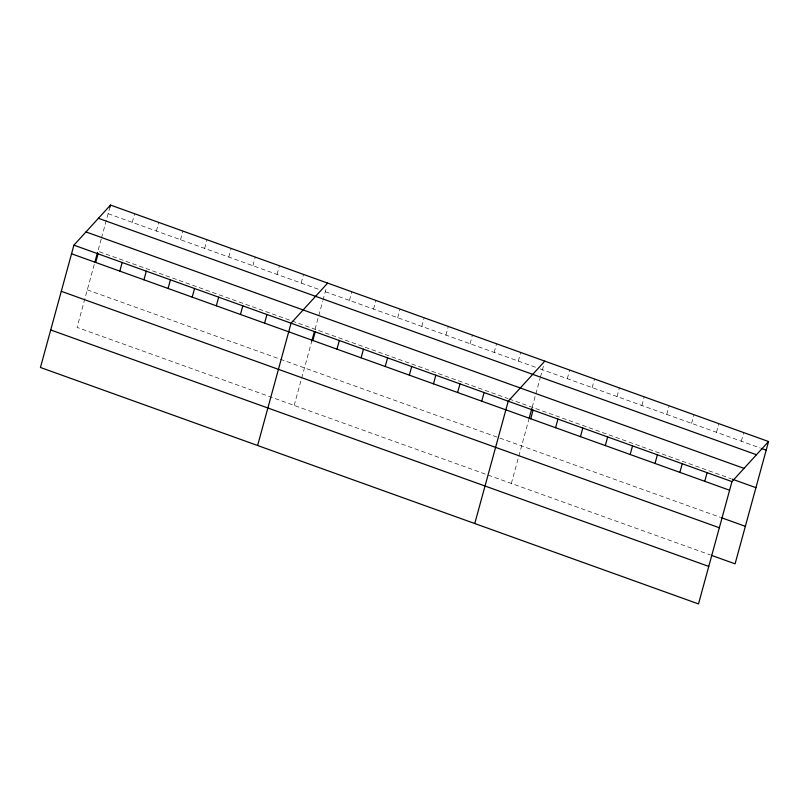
<?xml version="1.0" encoding="UTF-8"?>
<svg xmlns="http://www.w3.org/2000/svg" width="809" height="809" viewBox="0 0 809 809"><rect width="100%" height="100%" fill="white"/><g stroke="black" fill="none" stroke-linecap="round" stroke-linejoin="round"><path stroke-width="0.61" stroke-dasharray="4.04 3.03" d="M94.238 264.503L77.037 327.392L710.231 554.903M101.186 239.11L97.879 251.215L290.906 320.576M101.519 237.907L109.913 207.225M132.272 222.364L134.628 213.738M156.4 231.04L158.756 222.414M180.528 239.707L182.885 231.081M204.657 248.373L207.013 239.747M228.785 257.05L231.141 248.424M252.914 265.716L255.27 257.09M277.042 274.382L279.398 265.757M301.17 283.059L303.527 274.433M294.193 405.42L311.728 341.327M315.035 329.243L322.649 301.403M322.983 300.2L326.482 287.407M349.427 300.392L351.784 291.766M373.556 309.068L375.912 300.442M397.684 317.735L400.04 309.109M421.813 326.401L424.169 317.775M445.941 335.078L448.297 326.452M470.069 343.744L472.426 335.118M494.198 352.411L496.554 343.785M518.326 361.087L520.683 352.461M511.349 483.448L528.884 419.355M532.191 407.271L535.497 395.166M535.831 393.963L540.139 378.228M540.463 377.014L543.638 365.435M567.311 378.683L569.678 370.057M592.168 387.622L594.534 378.996M617.034 396.552L619.391 387.926M641.891 405.481L644.247 396.855M666.747 414.42L669.114 405.784M691.614 423.35L693.97 414.724M716.471 432.279L718.827 423.653M741.327 441.218L743.693 432.582M108.143 213.697L318.402 289.248M325.299 291.725L535.558 367.276M540.159 368.924L760.268 448.024M292.059 320.991L508.062 398.604M509.215 399.019L731.063 478.736M87.301 289.875L720.495 517.386"/><path stroke-width="1.21" d="M73.912 245.157L40.45 367.478L698.501 603.929L731.963 481.608L768.55 441.522L110.499 205.071L73.912 245.157L731.963 481.608M94.906 262.086L97.545 252.428M109.913 207.225L110.499 205.071M95.684 262.46L98.041 253.834M119.813 271.126L122.169 262.5M143.941 279.793L146.298 271.167M168.07 288.469L170.426 279.843M192.198 297.136L194.554 288.51M216.327 305.802L218.683 297.176M240.455 314.479L242.811 305.853M264.583 323.145L266.94 314.519M257.606 445.506L291.068 323.185L327.655 283.099M311.728 341.327L314.377 331.66M312.84 340.488L315.197 331.862M336.969 349.154L339.325 340.528M361.097 357.821L363.453 349.195M385.226 366.497L387.582 357.871M409.354 375.164L411.71 366.538M433.482 383.83L435.839 375.204M457.611 392.507L459.967 383.881M481.739 401.173L484.095 392.547M474.762 523.534L508.224 401.213L544.811 361.127M529.217 418.142L531.857 408.484M530.724 418.779L533.08 410.153M555.581 427.708L557.947 419.082M580.447 436.638L582.804 428.012M605.304 445.577L607.66 436.951M630.16 454.506L632.527 445.88M655.027 463.436L657.383 454.81M679.884 472.375L682.24 463.749M704.74 481.304L707.106 472.678M768.55 441.522L735.088 563.843L711.414 555.328M761.451 448.449L766.194 450.148M98.425 218.299L756.476 454.749M85.987 231.93L744.037 468.381M732.246 479.161L755.93 487.665M71.556 253.783L729.597 490.234M721.679 517.811L745.352 526.325M61.292 291.311L719.332 527.751M50.714 329.961L708.765 566.411"/></g></svg>
